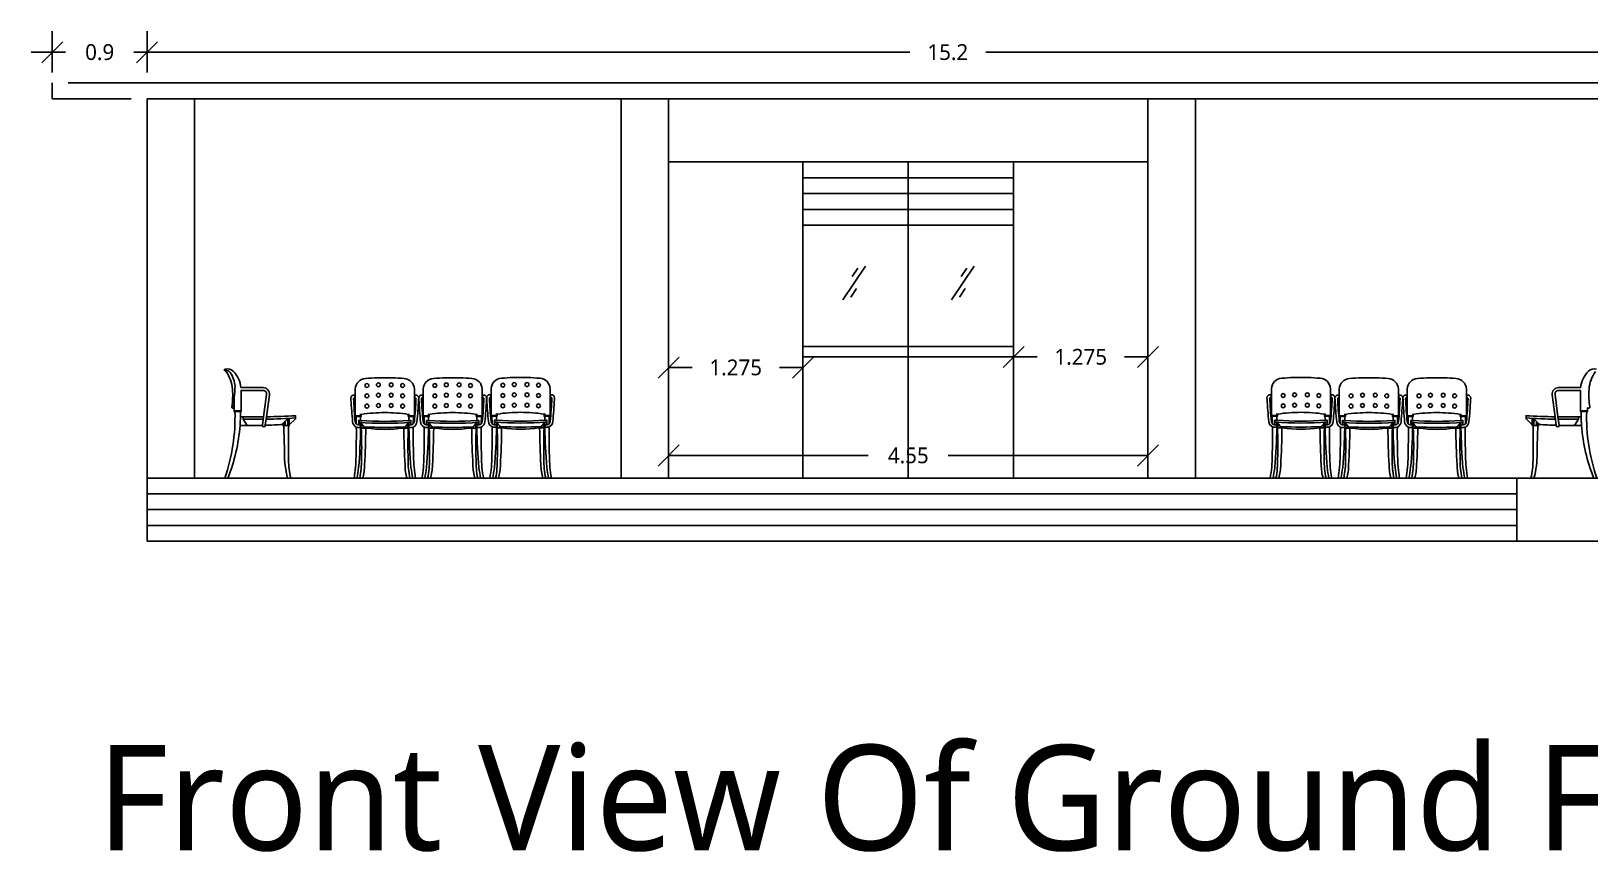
# Model space of a CAD drawing. Header units: metres. Extents: x 22814 to 23003, y 12423 to 12493.
# Drawn here: x 22830.14 to 22844.93, y 12432.63 to 12440.42 of the extents above; entities that cross this region are included whole.
import ezdxf

# ---------------------------------------------------------------- set-up
doc = ezdxf.new("R2010")
doc.units = ezdxf.units.M
doc.header["$PDMODE"] = 2
doc.linetypes.add('JIS_02_0.7', pattern=[1.35, 0.75, -0.6])
doc.layers.add('lines', color=7, linetype='JIS_02_0.7')
doc.styles.add('Annotative', font='Microsoft YaHei Light.ttf')
doc.styles.get("Standard").update_dxf_attribs({"font": 'times.ttf'})
doc.dimstyles.new('Dim 2', dxfattribs={"dimtxt": 0.15, "dimasz": 0.2, "dimexe": 0.2, "dimexo": 0.1, "dimgap": 0.2, "dimtad": 0, "dimdec": 3, "dimdsep": 46, "dimtxsty": 'Annotative', "dimblk": 'OBLIQUE', "dimcen": 1, "dimadec": 0, "dimazin": 0, "dimtfac": 1, "dimtdec": 3, "dimtmove": 0, "dimatfit": 3, "dimfxl": 1, "dimarcsym": 0})

# ---------------------------------------------------------------- blocks, each defined once
blk = doc.blocks.new('_Oblique')
at = {"color": 0, "linetype": 'ByBlock', "lineweight": -2}
blk.add_line((-0.5, -0.5), (0.5, 0.5), dxfattribs=at)
blk = doc.blocks.new('*D133')
at = {"color": 0, "lineweight": -2, "transparency": 16777216}
for p, q in [((22830.34, 12440.031), (22830.34, 12440.423)), ((22831.24, 12440.031), (22831.24, 12440.423)), ((22830.34, 12440.223), (22830.14, 12440.223)), ((22830.34, 12440.223), (22830.466, 12440.223)), ((22831.24, 12440.223), (22831.113, 12440.223)), ((22831.24, 12440.223), (22831.44, 12440.223))]:
    blk.add_line(p, q, dxfattribs=at)
at = {"layer": 'Defpoints', "color": 0, "transparency": 16777216}
for p in [(22830.34, 12440.223), (22830.34, 12439.931), (22831.24, 12439.931)]:
    blk.add_point(p, dxfattribs=at)
at = {"color": 0, "lineweight": -2, "transparency": 16777216, "xscale": 0.2, "yscale": 0.2, "zscale": 0.2}
blk.add_blockref('_Oblique', (22830.34, 12440.223), dxfattribs=at)
at = {"color": 0, "lineweight": -2, "transparency": 16777216, "xscale": 0.2, "yscale": 0.2, "zscale": 0.2, "rotation": 180}
blk.add_blockref('_Oblique', (22831.24, 12440.223), dxfattribs=at)
at = {"color": 0, "transparency": 16777216, "insert": (22830.79, 12440.223), "char_height": 0.15, "attachment_point": 5, "style": 'Annotative'}
blk.add_mtext('0.9', dxfattribs=at)
blk = doc.blocks.new('*D134')
at = {"color": 0, "lineweight": -2, "transparency": 16777216}
for p, q in [((22831.24, 12440.323), (22831.24, 12440.423)), ((22831.24, 12440.223), (22838.48, 12440.223)), ((22846.44, 12440.223), (22839.2, 12440.223)), ((22846.44, 12440.123), (22846.44, 12440.023))]:
    blk.add_line(p, q, dxfattribs=at)
at = {"layer": 'Defpoints', "color": 0, "transparency": 16777216}
for p in [(22831.24, 12440.223), (22846.44, 12440.223), (22846.44, 12440.223)]:
    blk.add_point(p, dxfattribs=at)
at = {"color": 0, "lineweight": -2, "transparency": 16777216, "xscale": 0.2, "yscale": 0.2, "zscale": 0.2, "rotation": 180}
blk.add_blockref('_Oblique', (22831.24, 12440.223), dxfattribs=at)
at = {"color": 0, "lineweight": -2, "transparency": 16777216, "xscale": 0.2, "yscale": 0.2, "zscale": 0.2}
blk.add_blockref('_Oblique', (22846.44, 12440.223), dxfattribs=at)
at = {"color": 0, "transparency": 16777216, "insert": (22838.84, 12440.223), "char_height": 0.15, "attachment_point": 5, "style": 'Annotative'}
blk.add_mtext('15.2', dxfattribs=at)
blk = doc.blocks.new('*D159')
at = {"color": 0, "lineweight": -2, "transparency": 16777216}
for p, q in [((22836.19, 12437.293), (22836.19, 12437.03)), ((22837.465, 12437.293), (22837.465, 12437.03)), ((22836.19, 12437.23), (22836.414, 12437.23)), ((22837.465, 12437.23), (22837.241, 12437.23))]:
    blk.add_line(p, q, dxfattribs=at)
at = {"layer": 'Defpoints', "color": 0, "transparency": 16777216}
for p in [(22836.19, 12437.393), (22837.465, 12437.393), (22837.465, 12437.23)]:
    blk.add_point(p, dxfattribs=at)
at = {"color": 0, "lineweight": -2, "transparency": 16777216, "xscale": 0.2, "yscale": 0.2, "zscale": 0.2, "rotation": 180}
blk.add_blockref('_Oblique', (22836.19, 12437.23), dxfattribs=at)
at = {"color": 0, "lineweight": -2, "transparency": 16777216, "xscale": 0.2, "yscale": 0.2, "zscale": 0.2}
blk.add_blockref('_Oblique', (22837.465, 12437.23), dxfattribs=at)
at = {"color": 0, "transparency": 16777216, "insert": (22836.827, 12437.23), "char_height": 0.15, "attachment_point": 5, "style": 'Annotative'}
blk.add_mtext('1.275', dxfattribs=at)
blk = doc.blocks.new('*D162')
at = {"color": 0, "lineweight": -2, "transparency": 16777216}
for p, q in [((22836.19, 12437.13), (22836.19, 12436.195)), ((22840.74, 12437.13), (22840.74, 12436.195)), ((22836.19, 12436.395), (22838.084, 12436.395)), ((22840.74, 12436.395), (22838.845, 12436.395))]:
    blk.add_line(p, q, dxfattribs=at)
at = {"layer": 'Defpoints', "color": 0, "transparency": 16777216}
for p in [(22836.19, 12437.23), (22840.74, 12437.23), (22840.74, 12436.395)]:
    blk.add_point(p, dxfattribs=at)
at = {"color": 0, "lineweight": -2, "transparency": 16777216, "xscale": 0.2, "yscale": 0.2, "zscale": 0.2, "rotation": 180}
blk.add_blockref('_Oblique', (22836.19, 12436.395), dxfattribs=at)
at = {"color": 0, "lineweight": -2, "transparency": 16777216, "xscale": 0.2, "yscale": 0.2, "zscale": 0.2}
blk.add_blockref('_Oblique', (22840.74, 12436.395), dxfattribs=at)
at = {"color": 0, "transparency": 16777216, "insert": (22838.465, 12436.395), "char_height": 0.15, "attachment_point": 5, "style": 'Annotative'}
blk.add_mtext('4.55', dxfattribs=at)
blk = doc.blocks.new('*D163')
at = {"color": 0, "lineweight": -2, "transparency": 16777216}
for p, q in [((22839.465, 12437.431), (22839.465, 12437.531)), ((22840.74, 12437.431), (22840.74, 12437.531)), ((22839.465, 12437.331), (22839.689, 12437.331)), ((22840.74, 12437.331), (22840.516, 12437.331))]:
    blk.add_line(p, q, dxfattribs=at)
at = {"layer": 'Defpoints', "color": 0, "transparency": 16777216}
for p in [(22839.465, 12437.331), (22840.74, 12437.331), (22840.74, 12437.331)]:
    blk.add_point(p, dxfattribs=at)
at = {"color": 0, "lineweight": -2, "transparency": 16777216, "xscale": 0.2, "yscale": 0.2, "zscale": 0.2, "rotation": 180}
blk.add_blockref('_Oblique', (22839.465, 12437.331), dxfattribs=at)
at = {"color": 0, "lineweight": -2, "transparency": 16777216, "xscale": 0.2, "yscale": 0.2, "zscale": 0.2}
blk.add_blockref('_Oblique', (22840.74, 12437.331), dxfattribs=at)
at = {"color": 0, "transparency": 16777216, "insert": (22840.102, 12437.331), "char_height": 0.15, "attachment_point": 5, "style": 'Annotative'}
blk.add_mtext('1.275', dxfattribs=at)

msp = doc.modelspace()

# ---------------------------------------------------------------- linework, layer by layer
for p, q in [((22831.2397, 12439.9311), (22845.6897, 12439.9311)), ((22831.2397, 12439.7811), (22831.2397, 12435.5811)), ((22831.2397, 12436.1811), (22831.2397, 12439.7811)), ((22831.2397, 12439.7811), (22845.6897, 12439.7811)), ((22831.6897, 12439.7811), (22831.6897, 12436.1811)), ((22835.7397, 12439.7811), (22835.7397, 12436.1811)), ((22836.1897, 12439.7811), (22836.1897, 12436.1811)), ((22836.1897, 12439.7811), (22836.1897, 12439.1811)), ((22840.7397, 12439.7811), (22840.7397, 12436.1811)), ((22841.1897, 12439.7811), (22841.1897, 12436.1811)), ((22836.1897, 12439.1811), (22840.7397, 12439.1811)), ((22837.4647, 12439.1811), (22837.4647, 12436.9311)), ((22838.4647, 12439.1811), (22838.4647, 12436.9311)), ((22839.4647, 12439.1811), (22839.4647, 12436.9311)), ((22838.4647, 12439.0311), (22837.4647, 12439.0311)), ((22838.4647, 12439.0311), (22839.4647, 12439.0311)), ((22838.4647, 12438.8811), (22837.4647, 12438.8811)), ((22838.4647, 12438.8811), (22839.4647, 12438.8811)), ((22838.4647, 12438.7311), (22837.4647, 12438.7311)), ((22838.4647, 12438.7311), (22839.4647, 12438.7311)), ((22839.4647, 12438.5811), (22837.4647, 12438.5811)), ((22837.8433, 12437.8715), (22838.0583, 12438.1932)), ((22837.9335, 12438.0928), (22837.9872, 12438.1732)), ((22838.8757, 12437.8715), (22839.0907, 12438.1932)), ((22838.9659, 12438.0928), (22839.0196, 12438.1732)), ((22837.9195, 12437.8995), (22837.9733, 12437.9799)), ((22838.9519, 12437.8995), (22839.0057, 12437.9799)), ((22837.4647, 12437.4311), (22839.4647, 12437.4311)), ((22837.4647, 12437.3311), (22839.4647, 12437.3311)), ((22832.1327, 12436.8194), (22832.0669, 12436.8194)), ((22832.1513, 12436.7622), (22832.1513, 12436.7396)), ((22832.1513, 12436.7396), (22832.1905, 12436.6792)), ((22832.3429, 12436.7396), (22832.1513, 12436.7396)), ((22832.5297, 12436.6997), (22832.5791, 12436.7467)), ((22832.5297, 12436.6997), (22832.5297, 12436.6889)), ((22832.5324, 12436.7023), (22832.5324, 12436.6798)), ((22832.5364, 12436.706), (22832.5364, 12436.6798)), ((22832.543, 12436.7124), (22832.543, 12436.6798)), ((22832.551, 12436.72), (22832.551, 12436.6798)), ((22832.5763, 12436.744), (22832.5763, 12436.6798)), ((22832.5829, 12436.747), (22832.5829, 12436.6798)), ((22832.5869, 12436.7473), (22832.5869, 12436.6798)), ((22832.5896, 12436.7475), (22832.5896, 12436.6864)), ((22833.2729, 12436.7717), (22833.2154, 12436.7717)), ((22833.2667, 12436.6555), (22833.2667, 12436.7091)), ((22833.2692, 12436.6555), (22833.2692, 12436.7064)), ((22833.2729, 12436.6555), (22833.2729, 12436.7022)), ((22833.2777, 12436.6555), (22833.2777, 12436.6967)), ((22833.7144, 12436.6555), (22833.7144, 12436.6967)), ((22833.7193, 12436.7717), (22833.7767, 12436.7717)), ((22833.7193, 12436.6555), (22833.7193, 12436.7022)), ((22833.7229, 12436.6555), (22833.7229, 12436.7064)), ((22833.7254, 12436.6555), (22833.7254, 12436.7091)), ((22833.7254, 12436.6555), (22833.7254, 12436.7091)), ((22833.9175, 12436.7717), (22833.8601, 12436.7717)), ((22833.9114, 12436.6555), (22833.9114, 12436.7091)), ((22833.9139, 12436.6555), (22833.9139, 12436.7064)), ((22833.9175, 12436.6555), (22833.9175, 12436.7022)), ((22833.9224, 12436.6555), (22833.9224, 12436.6967)), ((22834.3591, 12436.6555), (22834.3591, 12436.6967)), ((22834.3639, 12436.7717), (22834.4214, 12436.7717)), ((22834.3639, 12436.6555), (22834.3639, 12436.7022)), ((22834.3676, 12436.6555), (22834.3676, 12436.7064)), ((22834.3701, 12436.6555), (22834.3701, 12436.7091)), ((22834.3701, 12436.6555), (22834.3701, 12436.7091)), ((22834.5623, 12436.7743), (22834.5048, 12436.7743)), ((22834.5562, 12436.6581), (22834.5562, 12436.7118)), ((22834.5586, 12436.6581), (22834.5586, 12436.709)), ((22834.5623, 12436.6581), (22834.5623, 12436.7049)), ((22834.5672, 12436.6581), (22834.5672, 12436.6993)), ((22835.0038, 12436.6581), (22835.0038, 12436.6993)), ((22835.0087, 12436.7743), (22835.0662, 12436.7743)), ((22835.0087, 12436.6581), (22835.0087, 12436.7049)), ((22835.0124, 12436.6581), (22835.0124, 12436.709)), ((22835.0148, 12436.6581), (22835.0148, 12436.7118)), ((22835.0148, 12436.6581), (22835.0148, 12436.7118)), ((22841.9688, 12436.7743), (22841.9113, 12436.7743)), ((22841.9627, 12436.6581), (22841.9627, 12436.7118)), ((22841.9627, 12436.6581), (22841.9627, 12436.7118)), ((22841.9651, 12436.6581), (22841.9651, 12436.709)), ((22841.9688, 12436.6581), (22841.9688, 12436.7049)), ((22841.9737, 12436.6581), (22841.9737, 12436.6993)), ((22842.4103, 12436.6581), (22842.4103, 12436.6993)), ((22842.4152, 12436.7743), (22842.4727, 12436.7743)), ((22842.4152, 12436.6581), (22842.4152, 12436.7049)), ((22842.4189, 12436.6581), (22842.4189, 12436.709)), ((22842.4213, 12436.6581), (22842.4213, 12436.7118)), ((22842.6136, 12436.7717), (22842.5561, 12436.7717)), ((22842.6074, 12436.6555), (22842.6074, 12436.7091)), ((22842.6074, 12436.6555), (22842.6074, 12436.7091)), ((22842.6099, 12436.6555), (22842.6099, 12436.7064)), ((22842.6136, 12436.6555), (22842.6136, 12436.7022)), ((22842.6185, 12436.6555), (22842.6185, 12436.6967)), ((22843.0551, 12436.6555), (22843.0551, 12436.6967)), ((22843.06, 12436.7717), (22843.1175, 12436.7717)), ((22843.06, 12436.6555), (22843.06, 12436.7022)), ((22843.0636, 12436.6555), (22843.0636, 12436.7064)), ((22843.0661, 12436.6555), (22843.0661, 12436.7091)), ((22843.2582, 12436.7717), (22843.2008, 12436.7717)), ((22843.2521, 12436.6555), (22843.2521, 12436.7091)), ((22843.2521, 12436.6555), (22843.2521, 12436.7091)), ((22843.2546, 12436.6555), (22843.2546, 12436.7064)), ((22843.2582, 12436.6555), (22843.2582, 12436.7022)), ((22843.2631, 12436.6555), (22843.2631, 12436.6967)), ((22843.6998, 12436.6555), (22843.6998, 12436.6967)), ((22843.7046, 12436.7717), (22843.7621, 12436.7717)), ((22843.7046, 12436.6555), (22843.7046, 12436.7022)), ((22843.7083, 12436.6555), (22843.7083, 12436.7064)), ((22843.7108, 12436.6555), (22843.7108, 12436.7091)), ((22844.3879, 12436.7475), (22844.3879, 12436.6864)), ((22844.3906, 12436.7473), (22844.3906, 12436.6798)), ((22844.3946, 12436.747), (22844.3946, 12436.6798)), ((22844.4478, 12436.6997), (22844.3984, 12436.7467)), ((22844.4012, 12436.744), (22844.4012, 12436.6798)), ((22844.4265, 12436.72), (22844.4265, 12436.6798)), ((22844.4345, 12436.7124), (22844.4345, 12436.6798)), ((22844.4411, 12436.706), (22844.4411, 12436.6798)), ((22844.4451, 12436.7023), (22844.4451, 12436.6798)), ((22844.4478, 12436.6997), (22844.4478, 12436.6889)), ((22844.6346, 12436.7396), (22844.8262, 12436.7396)), ((22844.8262, 12436.7396), (22844.787, 12436.6792)), ((22844.8262, 12436.7622), (22844.8262, 12436.7396)), ((22844.8448, 12436.8194), (22844.9106, 12436.8194)), ((22832.5829, 12436.6798), (22832.5364, 12436.6798)), ((22833.2729, 12436.6555), (22833.3157, 12436.6555)), ((22833.2973, 12436.6555), (22833.2973, 12436.6746)), ((22833.3047, 12436.6555), (22833.3047, 12436.6676)), ((22833.3108, 12436.6555), (22833.3108, 12436.6673)), ((22833.3157, 12436.6555), (22833.3157, 12436.667)), ((22833.3193, 12436.6555), (22833.3193, 12436.6668)), ((22833.6728, 12436.6555), (22833.6728, 12436.6668)), ((22833.6765, 12436.6555), (22833.6765, 12436.667)), ((22833.7193, 12436.6555), (22833.6765, 12436.6555)), ((22833.6814, 12436.6555), (22833.6814, 12436.6673)), ((22833.6875, 12436.6555), (22833.6875, 12436.6676)), ((22833.6948, 12436.6555), (22833.6948, 12436.6746)), ((22833.9175, 12436.6555), (22833.9603, 12436.6555)), ((22833.942, 12436.6555), (22833.942, 12436.6746)), ((22833.9493, 12436.6555), (22833.9493, 12436.6676)), ((22833.9554, 12436.6555), (22833.9554, 12436.6673)), ((22833.9603, 12436.6555), (22833.9603, 12436.667)), ((22833.964, 12436.6555), (22833.964, 12436.6668)), ((22834.3175, 12436.6555), (22834.3175, 12436.6668)), ((22834.3211, 12436.6555), (22834.3211, 12436.667)), ((22834.3639, 12436.6555), (22834.3211, 12436.6555)), ((22834.326, 12436.6555), (22834.326, 12436.6673)), ((22834.3321, 12436.6555), (22834.3321, 12436.6676)), ((22834.3395, 12436.6555), (22834.3395, 12436.6746)), ((22834.5623, 12436.6581), (22834.6051, 12436.6581)), ((22834.5867, 12436.6581), (22834.5867, 12436.6773)), ((22834.5941, 12436.6581), (22834.5941, 12436.6703)), ((22834.6002, 12436.6581), (22834.6002, 12436.6699)), ((22834.6051, 12436.6581), (22834.6051, 12436.6696)), ((22834.6088, 12436.6581), (22834.6088, 12436.6694)), ((22834.9622, 12436.6581), (22834.9622, 12436.6694)), ((22834.9659, 12436.6581), (22834.9659, 12436.6696)), ((22835.0087, 12436.6581), (22834.9659, 12436.6581)), ((22834.9708, 12436.6581), (22834.9708, 12436.6699)), ((22834.9769, 12436.6581), (22834.9769, 12436.6703)), ((22834.9842, 12436.6581), (22834.9842, 12436.6773)), ((22841.9688, 12436.6581), (22842.0116, 12436.6581)), ((22841.9933, 12436.6581), (22841.9933, 12436.6773)), ((22842.0006, 12436.6581), (22842.0006, 12436.6703)), ((22842.0067, 12436.6581), (22842.0067, 12436.6699)), ((22842.0116, 12436.6581), (22842.0116, 12436.6696)), ((22842.0153, 12436.6581), (22842.0153, 12436.6694)), ((22842.3687, 12436.6581), (22842.3687, 12436.6694)), ((22842.3724, 12436.6581), (22842.3724, 12436.6696)), ((22842.4152, 12436.6581), (22842.3724, 12436.6581)), ((22842.3773, 12436.6581), (22842.3773, 12436.6699)), ((22842.3834, 12436.6581), (22842.3834, 12436.6703)), ((22842.3908, 12436.6581), (22842.3908, 12436.6773)), ((22842.6136, 12436.6555), (22842.6564, 12436.6555)), ((22842.638, 12436.6555), (22842.638, 12436.6746)), ((22842.6454, 12436.6555), (22842.6454, 12436.6676)), ((22842.6515, 12436.6555), (22842.6515, 12436.6673)), ((22842.6564, 12436.6555), (22842.6564, 12436.667)), ((22842.66, 12436.6555), (22842.66, 12436.6668)), ((22843.0135, 12436.6555), (22843.0135, 12436.6668)), ((22843.0172, 12436.6555), (22843.0172, 12436.667)), ((22843.06, 12436.6555), (22843.0172, 12436.6555)), ((22843.0221, 12436.6555), (22843.0221, 12436.6673)), ((22843.0282, 12436.6555), (22843.0282, 12436.6676)), ((22843.0355, 12436.6555), (22843.0355, 12436.6746)), ((22843.2582, 12436.6555), (22843.301, 12436.6555)), ((22843.2827, 12436.6555), (22843.2827, 12436.6746)), ((22843.29, 12436.6555), (22843.29, 12436.6676)), ((22843.2962, 12436.6555), (22843.2962, 12436.6673)), ((22843.301, 12436.6555), (22843.301, 12436.667)), ((22843.3047, 12436.6555), (22843.3047, 12436.6668)), ((22843.6582, 12436.6555), (22843.6582, 12436.6668)), ((22843.6618, 12436.6555), (22843.6618, 12436.667)), ((22843.7046, 12436.6555), (22843.6618, 12436.6555)), ((22843.6667, 12436.6555), (22843.6667, 12436.6673)), ((22843.6728, 12436.6555), (22843.6728, 12436.6676)), ((22843.6802, 12436.6555), (22843.6802, 12436.6746)), ((22844.3946, 12436.6798), (22844.4411, 12436.6798)), ((22831.2397, 12436.1811), (22835.7397, 12436.1811)), ((22836.1897, 12436.1811), (22840.7397, 12436.1811)), ((22840.7078, 12436.1808), (22840.7255, 12436.1808)), ((22841.1897, 12436.1811), (22845.6897, 12436.1811)), ((22844.2397, 12436.1811), (22844.2397, 12435.5811)), ((22832.6897, 12436.0311), (22831.2397, 12436.0311)), ((22832.6897, 12436.0311), (22835.7397, 12436.0311)), ((22836.1897, 12436.0311), (22841.1897, 12436.0311)), ((22841.1897, 12436.0311), (22844.2397, 12436.0311)), ((22832.6897, 12435.8811), (22831.2397, 12435.8811)), ((22832.6897, 12435.8811), (22835.7397, 12435.8811)), ((22841.1897, 12435.8811), (22836.1897, 12435.8811)), ((22841.1897, 12435.8811), (22844.2397, 12435.8811)), ((22832.6897, 12435.7311), (22831.2397, 12435.7311)), ((22832.6897, 12435.7311), (22835.7397, 12435.7311)), ((22836.1897, 12435.7311), (22841.1897, 12435.7311)), ((22841.1897, 12435.7311), (22844.2397, 12435.7311)), ((22831.2397, 12435.5811), (22836.1897, 12435.5811)), ((22836.1897, 12435.5811), (22840.7397, 12435.5811)), ((22840.7397, 12435.5811), (22845.6897, 12435.5811))]:
    msp.add_line(p, q)
for points in [[(22832.1313, 12437.039), (22832.3409, 12437.039, -0.4530941), (22832.4003, 12436.9714), (22832.3727, 12436.762, 0.009646), (22832.6494, 12436.7729), (22832.6494, 12436.7423), (22832.5896, 12436.6864), (22832.5896, 12436.6798), (22832.5829, 12436.6798, 0.0096996), (22832.5828, 12436.3528, 0.0600905), (22832.6029, 12436.1811), (22832.5736, 12436.1811, -0.0604269), (22832.5432, 12436.4141, 0.0127658), (22832.5364, 12436.6798), (22832.5297, 12436.6798), (22832.5297, 12436.6889), (22832.5297, 12436.6889, -0.0056073), (22832.3622, 12436.6823), (22832.3617, 12436.6787, -0.9697383), (22832.3353, 12436.6814, -0.0109998), (22832.1219, 12436.6797, -0.0784548), (22832.006, 12436.1811), (22831.9768, 12436.1811, 0.0930221), (22832.0735, 12436.8127), (22832.0669, 12436.8127), (22832.0669, 12436.8127), (22832.0669, 12436.8444), (22832.0553, 12436.8444, -0.3766521), (22832.0442, 12436.8563, 0.0512828), (22832.0509, 12437.0227, 0.1410982), (22831.989, 12437.1924, -0.204985), (22831.9851, 12437.2021, 0.0372516), (22831.9765, 12437.2011, -0.6906975), (22831.974, 12437.2123, -0.0983772), (22831.9807, 12437.2155, -0.2719154), (22832.0567, 12437.1952, -0.1736173)], [(22833.7254, 12436.7656), (22833.7193, 12436.7656), (22833.7193, 12436.7857, 0.0346295), (22833.4961, 12436.8023, 0.0346295), (22833.2729, 12436.7857), (22833.2729, 12436.7656), (22833.2667, 12436.7656), (22833.2667, 12436.7275, 0.0365716), (22833.7254, 12436.7275)], [(22834.3701, 12436.7656), (22834.3639, 12436.7656), (22834.3639, 12436.7857, 0.0346295), (22834.1407, 12436.8023, 0.0346295), (22833.9175, 12436.7857), (22833.9175, 12436.7656), (22833.9114, 12436.7656), (22833.9114, 12436.7275, 0.0365716), (22834.3701, 12436.7275)], [(22835.0148, 12436.7682), (22835.0087, 12436.7682), (22835.0087, 12436.7884, 0.0346295), (22834.7855, 12436.8049, 0.0346295), (22834.5623, 12436.7884), (22834.5623, 12436.7682), (22834.5562, 12436.7682), (22834.5562, 12436.7301, 0.0365716), (22835.0148, 12436.7301)], [(22841.9627, 12436.7682), (22841.9688, 12436.7682), (22841.9688, 12436.7884, -0.0346295), (22842.192, 12436.8049, -0.0346295), (22842.4152, 12436.7884), (22842.4152, 12436.7682), (22842.4213, 12436.7682), (22842.4213, 12436.7301, -0.0365716), (22841.9627, 12436.7301)], [(22842.6074, 12436.7656), (22842.6136, 12436.7656), (22842.6136, 12436.7857, -0.0346295), (22842.8368, 12436.8023, -0.0346295), (22843.06, 12436.7857), (22843.06, 12436.7656), (22843.0661, 12436.7656), (22843.0661, 12436.7275, -0.0365716), (22842.6074, 12436.7275)], [(22843.2521, 12436.7656), (22843.2582, 12436.7656), (22843.2582, 12436.7857, -0.0346295), (22843.4814, 12436.8023, -0.0346295), (22843.7046, 12436.7857), (22843.7046, 12436.7656), (22843.7108, 12436.7656), (22843.7108, 12436.7275, -0.0365716), (22843.2521, 12436.7275)]]:
    msp.add_lwpolyline(points, format="xyb", close=True)
for points in [[(22831.9851, 12437.2021, -0.2114056), (22832.0289, 12437.1844, -0.1386012), (22832.0745, 12437.0496, 0.0092944), (22832.0719, 12436.9889, 0.0288353), (22832.0669, 12436.9484), (22832.0669, 12436.8444)], [(22833.3218, 12436.6555), (22833.3157, 12436.6555, -0.0111482), (22833.3039, 12436.3023, -0.071678), (22833.2852, 12436.1785), (22833.2582, 12436.1785, 0.0559246), (22833.2746, 12436.3577, 0.0192612), (22833.2729, 12436.6555), (22833.2729, 12436.6555), (22833.2729, 12436.6555), (22833.2667, 12436.6555, -0.3978215), (22833.2667, 12436.6555), (22833.2667, 12436.6555, -0.0178732), (22833.2475, 12436.2801, -0.0113127), (22833.231, 12436.1785), (22833.2041, 12436.1785, 0.0426177), (22833.2231, 12436.3883, 0.0112653), (22833.2258, 12436.665, -0.7929447), (22833.2258, 12436.665, -0.2846197), (22833.1909, 12436.7148, -0.0123509), (22833.1752, 12436.9244, -0.1640922), (22833.1768, 12436.952, -0.3405957), (22833.2031, 12436.9674, -0.8576842), (22833.2058, 12436.9421, 0.4565013), (22833.1998, 12436.9351, 0.0158246), (22833.2153, 12436.7166, 0.1904521), (22833.2252, 12436.6943, 0.3177293), (22833.2252, 12436.6943), (22833.2239, 12436.7656), (22833.2239, 12436.7656), (22833.2154, 12436.7656), (22833.2154, 12437.0266, -0.3777867), (22833.3132, 12437.126, -0.0101935), (22833.4263, 12437.1325), (22833.4961, 12437.1325), (22833.5658, 12437.1325, -0.0101935), (22833.6789, 12437.126, -0.3777867), (22833.7767, 12437.0266), (22833.7767, 12436.7656), (22833.7682, 12436.7656), (22833.7682, 12436.7656), (22833.7669, 12436.6943, 0.7612685), (22833.7669, 12436.6943, 0.1904521), (22833.7768, 12436.7166, 0.0158246), (22833.7923, 12436.9351, 0.4565013), (22833.7863, 12436.9421, -0.8576842), (22833.789, 12436.9674, -0.3405957), (22833.8153, 12436.952, -0.1640922), (22833.8169, 12436.9244, -0.0123509), (22833.8012, 12436.7148, -0.2846197), (22833.7663, 12436.665), (22833.7663, 12436.665, 0.0112653), (22833.769, 12436.3883, 0.0426177), (22833.788, 12436.1785), (22833.7611, 12436.1785, -0.0113127), (22833.7446, 12436.2801, -0.0178732), (22833.7254, 12436.6555), (22833.7193, 12436.6555, 0.0192612), (22833.7175, 12436.3577, 0.0559246), (22833.7339, 12436.1785), (22833.707, 12436.1785, -0.071678), (22833.6882, 12436.3023, -0.0111482), (22833.6765, 12436.6555), (22833.6703, 12436.6555, -0.0701754), (22833.3218, 12436.6555)], [(22833.9664, 12436.6555), (22833.9603, 12436.6555, -0.0111482), (22833.9486, 12436.3023, -0.071678), (22833.9298, 12436.1785), (22833.9029, 12436.1785, 0.0559246), (22833.9193, 12436.3577, 0.0192612), (22833.9175, 12436.6555), (22833.9175, 12436.6555), (22833.9175, 12436.6555), (22833.9114, 12436.6555, -0.3978215), (22833.9114, 12436.6555), (22833.9114, 12436.6555, -0.0178732), (22833.8922, 12436.2801, -0.0113127), (22833.8757, 12436.1785), (22833.8488, 12436.1785, 0.0426177), (22833.8678, 12436.3883, 0.0112653), (22833.8705, 12436.665, -0.7929447), (22833.8705, 12436.665, -0.2846197), (22833.8356, 12436.7148, -0.0123509), (22833.8199, 12436.9244, -0.1640922), (22833.8215, 12436.952, -0.3405957), (22833.8478, 12436.9674, -0.8576842), (22833.8505, 12436.9421, 0.4565013), (22833.8445, 12436.9351, 0.0158246), (22833.86, 12436.7166, 0.1904521), (22833.8699, 12436.6943, 0.3177293), (22833.8699, 12436.6943), (22833.8686, 12436.7656), (22833.8686, 12436.7656), (22833.8601, 12436.7656), (22833.8601, 12437.0266, -0.3777867), (22833.9579, 12437.126, -0.0101935), (22834.071, 12437.1325), (22834.1407, 12437.1325), (22834.2105, 12437.1325, -0.0101935), (22834.3236, 12437.126, -0.3777867), (22834.4214, 12437.0266), (22834.4214, 12436.7656), (22834.4129, 12436.7656), (22834.4129, 12436.7656), (22834.4116, 12436.6943, 0.7612685), (22834.4116, 12436.6943, 0.1904521), (22834.4215, 12436.7166, 0.0158246), (22834.437, 12436.9351, 0.4565013), (22834.431, 12436.9421, -0.8576842), (22834.4337, 12436.9674, -0.3405957), (22834.46, 12436.952, -0.1640922), (22834.4616, 12436.9244, -0.0123509), (22834.4459, 12436.7148, -0.2846197), (22834.411, 12436.665), (22834.411, 12436.665, 0.0112653), (22834.4137, 12436.3883, 0.0426177), (22834.4327, 12436.1785), (22834.4058, 12436.1785, -0.0113127), (22834.3893, 12436.2801, -0.0178732), (22834.3701, 12436.6555), (22834.3639, 12436.6555, 0.0192612), (22834.3622, 12436.3577, 0.0559246), (22834.3786, 12436.1785), (22834.3516, 12436.1785, -0.071678), (22834.3329, 12436.3023, -0.0111482), (22834.3211, 12436.6555), (22834.315, 12436.6555, -0.0701754), (22833.9665, 12436.6555)], [(22834.6112, 12436.6581), (22834.6051, 12436.6581, -0.0111482), (22834.5934, 12436.305, -0.071678), (22834.5746, 12436.1811), (22834.5477, 12436.1811, 0.0559246), (22834.5641, 12436.3604, 0.0192612), (22834.5623, 12436.6581), (22834.5623, 12436.6581), (22834.5623, 12436.6581), (22834.5562, 12436.6581, -0.3978215), (22834.5562, 12436.6581), (22834.5562, 12436.6581, -0.0178732), (22834.5369, 12436.2828, -0.0113127), (22834.5204, 12436.1811), (22834.4935, 12436.1811, 0.0426177), (22834.5125, 12436.3909, 0.0112653), (22834.5152, 12436.6676, -0.7929447), (22834.5152, 12436.6676, -0.2846197), (22834.4803, 12436.7174, -0.0123509), (22834.4646, 12436.927, -0.1640922), (22834.4662, 12436.9547, -0.3405957), (22834.4925, 12436.97, -0.8576842), (22834.4952, 12436.9447, 0.4565013), (22834.4892, 12436.9378, 0.0158246), (22834.5047, 12436.7193, 0.1904521), (22834.5147, 12436.6969, 0.3177293), (22834.5147, 12436.6969), (22834.5134, 12436.7682), (22834.5134, 12436.7682), (22834.5048, 12436.7682), (22834.5048, 12437.0292, -0.3777867), (22834.6026, 12437.1287, -0.0101935), (22834.7158, 12437.1351), (22834.7855, 12437.1351), (22834.8552, 12437.1351, -0.0101935), (22834.9683, 12437.1287, -0.3777867), (22835.0662, 12437.0292), (22835.0662, 12436.7682), (22835.0576, 12436.7682), (22835.0576, 12436.7682), (22835.0563, 12436.6969, 0.7612685), (22835.0563, 12436.6969, 0.1904521), (22835.0663, 12436.7193, 0.0158246), (22835.0817, 12436.9378, 0.4565013), (22835.0757, 12436.9447, -0.8576842), (22835.0785, 12436.97, -0.3405957), (22835.1048, 12436.9547, -0.1640922), (22835.1063, 12436.927, -0.0123509), (22835.0907, 12436.7174, -0.2846197), (22835.0558, 12436.6676), (22835.0558, 12436.6676, 0.0112653), (22835.0584, 12436.3909, 0.0426177), (22835.0774, 12436.1811), (22835.0505, 12436.1811, -0.0113127), (22835.034, 12436.2828, -0.0178732), (22835.0148, 12436.6581), (22835.0087, 12436.6581, 0.0192612), (22835.0069, 12436.3604, 0.0559246), (22835.0233, 12436.1811), (22834.9964, 12436.1811, -0.071678), (22834.9776, 12436.305, -0.0111482), (22834.9659, 12436.6581), (22834.9598, 12436.6581, -0.0701754), (22834.6112, 12436.6581)], [(22842.3663, 12436.6581), (22842.3724, 12436.6581, 0.0111482), (22842.3841, 12436.305, 0.071678), (22842.4029, 12436.1811), (22842.4298, 12436.1811, -0.0559246), (22842.4134, 12436.3604, -0.0192612), (22842.4152, 12436.6581), (22842.4152, 12436.6581), (22842.4152, 12436.6581), (22842.4213, 12436.6581, 0.3978215), (22842.4213, 12436.6581), (22842.4213, 12436.6581, 0.0178732), (22842.4406, 12436.2828, 0.0113127), (22842.4571, 12436.1811), (22842.484, 12436.1811, -0.0426177), (22842.465, 12436.3909, -0.0112653), (22842.4623, 12436.6676, 0.7929447), (22842.4623, 12436.6676, 0.2846197), (22842.4972, 12436.7174, 0.0123509), (22842.5129, 12436.927, 0.1640922), (22842.5113, 12436.9547, 0.3405957), (22842.485, 12436.97, 0.8576842), (22842.4823, 12436.9447, -0.4565013), (22842.4883, 12436.9378, -0.0158246), (22842.4728, 12436.7193, -0.1904521), (22842.4628, 12436.6969, -0.3177293), (22842.4628, 12436.6969), (22842.4641, 12436.7682), (22842.4641, 12436.7682), (22842.4727, 12436.7682), (22842.4727, 12437.0292, 0.3777867), (22842.3749, 12437.1287, 0.0101935), (22842.2617, 12437.1351), (22842.192, 12437.1351), (22842.1223, 12437.1351, 0.0101935), (22842.0092, 12437.1287, 0.3777867), (22841.9113, 12437.0292), (22841.9113, 12436.7682), (22841.9199, 12436.7682), (22841.9199, 12436.7682), (22841.9212, 12436.6969, -0.7612685), (22841.9212, 12436.6969, -0.1904521), (22841.9112, 12436.7193, -0.0158246), (22841.8958, 12436.9378, -0.4565013), (22841.9018, 12436.9447, 0.8576842), (22841.899, 12436.97, 0.3405957), (22841.8727, 12436.9547, 0.1640922), (22841.8712, 12436.927, 0.0123509), (22841.8868, 12436.7174, 0.2846197), (22841.9217, 12436.6676), (22841.9217, 12436.6676, -0.0112653), (22841.9191, 12436.3909, -0.0426177), (22841.9001, 12436.1811), (22841.927, 12436.1811, 0.0113127), (22841.9435, 12436.2828, 0.0178732), (22841.9627, 12436.6581), (22841.9688, 12436.6581, -0.0192612), (22841.9706, 12436.3604, -0.0559246), (22841.9542, 12436.1811), (22841.9811, 12436.1811, 0.071678), (22841.9999, 12436.305, 0.0111482), (22842.0116, 12436.6581), (22842.0177, 12436.6581, 0.0701754), (22842.3663, 12436.6581)], [(22843.0111, 12436.6555), (22843.0172, 12436.6555, 0.0111482), (22843.0289, 12436.3023, 0.071678), (22843.0477, 12436.1785), (22843.0746, 12436.1785, -0.0559246), (22843.0582, 12436.3577, -0.0192612), (22843.06, 12436.6555), (22843.06, 12436.6555), (22843.06, 12436.6555), (22843.0661, 12436.6555, 0.3978215), (22843.0661, 12436.6555), (22843.0661, 12436.6555, 0.0178732), (22843.0853, 12436.2801, 0.0113127), (22843.1018, 12436.1785), (22843.1287, 12436.1785, -0.0426177), (22843.1097, 12436.3883, -0.0112653), (22843.107, 12436.665, 0.7929447), (22843.107, 12436.665, 0.2846197), (22843.1419, 12436.7148, 0.0123509), (22843.1576, 12436.9244, 0.1640922), (22843.156, 12436.952, 0.3405957), (22843.1297, 12436.9674, 0.8576842), (22843.127, 12436.9421, -0.4565013), (22843.133, 12436.9351, -0.0158246), (22843.1175, 12436.7166, -0.1904521), (22843.1076, 12436.6943, -0.3177293), (22843.1076, 12436.6943), (22843.1089, 12436.7656), (22843.1089, 12436.7656), (22843.1175, 12436.7656), (22843.1175, 12437.0266, 0.3777867), (22843.0196, 12437.126, 0.0101935), (22842.9065, 12437.1325), (22842.8368, 12437.1325), (22842.767, 12437.1325, 0.0101935), (22842.6539, 12437.126, 0.3777867), (22842.5561, 12437.0266), (22842.5561, 12436.7656), (22842.5646, 12436.7656), (22842.5646, 12436.7656), (22842.5659, 12436.6943, -0.7612685), (22842.5659, 12436.6943, -0.1904521), (22842.556, 12436.7166, -0.0158246), (22842.5405, 12436.9351, -0.4565013), (22842.5465, 12436.9421, 0.8576842), (22842.5438, 12436.9674, 0.3405957), (22842.5175, 12436.952, 0.1640922), (22842.5159, 12436.9244, 0.0123509), (22842.5316, 12436.7148, 0.2846197), (22842.5665, 12436.665), (22842.5665, 12436.665, -0.0112653), (22842.5638, 12436.3883, -0.0426177), (22842.5448, 12436.1785), (22842.5717, 12436.1785, 0.0113127), (22842.5882, 12436.2801, 0.0178732), (22842.6074, 12436.6555), (22842.6136, 12436.6555, -0.0192612), (22842.6153, 12436.3577, -0.0559246), (22842.5989, 12436.1785), (22842.6259, 12436.1785, 0.071678), (22842.6446, 12436.3023, 0.0111482), (22842.6564, 12436.6555), (22842.6625, 12436.6555, 0.0701754), (22843.011, 12436.6555)], [(22843.6557, 12436.6555), (22843.6618, 12436.6555, 0.0111482), (22843.6736, 12436.3023, 0.071678), (22843.6923, 12436.1785), (22843.7193, 12436.1785, -0.0559246), (22843.7029, 12436.3577, -0.0192612), (22843.7046, 12436.6555), (22843.7046, 12436.6555), (22843.7046, 12436.6555), (22843.7108, 12436.6555, 0.3978215), (22843.7108, 12436.6555), (22843.7108, 12436.6555, 0.0178732), (22843.73, 12436.2801, 0.0113127), (22843.7465, 12436.1785), (22843.7734, 12436.1785, -0.0426177), (22843.7544, 12436.3883, -0.0112653), (22843.7517, 12436.665, 0.7929447), (22843.7517, 12436.665, 0.2846197), (22843.7866, 12436.7148, 0.0123509), (22843.8023, 12436.9244, 0.1640922), (22843.8007, 12436.952, 0.3405957), (22843.7744, 12436.9674, 0.8576842), (22843.7717, 12436.9421, -0.4565013), (22843.7777, 12436.9351, -0.0158246), (22843.7622, 12436.7166, -0.1904521), (22843.7523, 12436.6943, -0.3177293), (22843.7523, 12436.6943), (22843.7536, 12436.7656), (22843.7536, 12436.7656), (22843.7621, 12436.7656), (22843.7621, 12437.0266, 0.3777867), (22843.6643, 12437.126, 0.0101935), (22843.5512, 12437.1325), (22843.4814, 12437.1325), (22843.4117, 12437.1325, 0.0101935), (22843.2986, 12437.126, 0.3777867), (22843.2008, 12437.0266), (22843.2008, 12436.7656), (22843.2093, 12436.7656), (22843.2093, 12436.7656), (22843.2106, 12436.6943, -0.7612685), (22843.2106, 12436.6943, -0.1904521), (22843.2007, 12436.7166, -0.0158246), (22843.1852, 12436.9351, -0.4565013), (22843.1912, 12436.9421, 0.8576842), (22843.1885, 12436.9674, 0.3405957), (22843.1622, 12436.952, 0.1640922), (22843.1606, 12436.9244, 0.0123509), (22843.1763, 12436.7148, 0.2846197), (22843.2112, 12436.665), (22843.2112, 12436.665, -0.0112653), (22843.2085, 12436.3883, -0.0426177), (22843.1895, 12436.1785), (22843.2164, 12436.1785, 0.0113127), (22843.2329, 12436.2801, 0.0178732), (22843.2521, 12436.6555), (22843.2582, 12436.6555, -0.0192612), (22843.26, 12436.3577, -0.0559246), (22843.2436, 12436.1785), (22843.2705, 12436.1785, 0.071678), (22843.2893, 12436.3023, 0.0111482), (22843.301, 12436.6555), (22843.3072, 12436.6555, 0.0701754), (22843.6557, 12436.6555)], [(22844.9968, 12437.2155, 0.2719154), (22844.9208, 12437.1952, 0.1736173), (22844.8462, 12437.039), (22844.6366, 12437.039, 0.4530941), (22844.5772, 12436.9714), (22844.6048, 12436.762, -0.009646), (22844.3281, 12436.7729), (22844.3281, 12436.7423), (22844.3879, 12436.6864), (22844.3879, 12436.6798), (22844.3946, 12436.6798, -0.0096996), (22844.3947, 12436.3528, -0.0600905), (22844.3746, 12436.1811), (22844.4039, 12436.1811, 0.0604269), (22844.4343, 12436.4141, -0.0127658), (22844.4411, 12436.6798), (22844.4478, 12436.6798), (22844.4478, 12436.6889), (22844.4478, 12436.6889, 0.0056073), (22844.6153, 12436.6823), (22844.6158, 12436.6787, 0.9697383), (22844.6422, 12436.6814, 0.0109998), (22844.8556, 12436.6797, 0.0784548), (22844.9715, 12436.1811)], [(22845.0007, 12436.1811, -0.0930221), (22844.904, 12436.8127), (22844.9106, 12436.8127), (22844.9106, 12436.8127), (22844.9106, 12436.8444), (22844.9222, 12436.8444, 0.3766521), (22844.9333, 12436.8563, -0.0512828), (22844.9266, 12437.0227, -0.1410982), (22844.9885, 12437.1924, 0.204985)], [(22832.1261, 12436.8127), (22832.1327, 12436.8127, -0.0018169), (22832.1327, 12437.0124), (22832.3409, 12437.0124, -0.4530941), (22832.3739, 12436.9748), (22832.3459, 12436.7622), (22832.1258, 12436.7622, 0.0076981), (22832.1261, 12436.8127)], [(22844.8514, 12436.8127), (22844.8448, 12436.8127, 0.0018169), (22844.8448, 12437.0124), (22844.6366, 12437.0124, 0.4530941), (22844.6036, 12436.9748), (22844.6316, 12436.7622), (22844.8517, 12436.7622, -0.0076981), (22844.8514, 12436.8127)], [(22832.0669, 12436.8681), (22832.0553, 12436.8681, 0.3766521), (22832.0442, 12436.8563)], [(22832.1258, 12436.7622, -0.0125846), (22832.1219, 12436.6797, -0.0125846)], [(22832.3459, 12436.7622), (22832.3354, 12436.6822, 0.0153633), (22832.3353, 12436.6814, 0.0153633)], [(22833.2667, 12436.6844, -0.0006216), (22833.2456, 12436.6849, -0.1731508), (22833.2252, 12436.6943, -0.1731508)], [(22833.2484, 12436.6848), (22833.2484, 12436.7289, 0.0014651), (22833.2667, 12436.7275, 0.0012601)], [(22833.2667, 12436.7091), (22833.3034, 12436.6677, 0.031746), (22833.6887, 12436.6677), (22833.7254, 12436.7091)], [(22833.7254, 12436.7275, 0.0014651), (22833.7437, 12436.7289), (22833.7437, 12436.6848)], [(22833.7669, 12436.6943, -0.1731508), (22833.7465, 12436.6849, -0.0006216), (22833.7254, 12436.6844)], [(22833.9114, 12436.6844, -0.0006216), (22833.8903, 12436.6849, -0.1731508), (22833.8699, 12436.6943, -0.1731508)], [(22833.8931, 12436.6848), (22833.8931, 12436.7289, 0.0014651), (22833.9114, 12436.7275, 0.0012601)], [(22833.9114, 12436.7091), (22833.9481, 12436.6677, 0.031746), (22834.3334, 12436.6677), (22834.3701, 12436.7091)], [(22834.3701, 12436.7275, 0.0014651), (22834.3884, 12436.7289), (22834.3884, 12436.6848)], [(22834.4116, 12436.6943, -0.1731508), (22834.3912, 12436.6849, -0.0006216), (22834.3701, 12436.6844)], [(22834.5562, 12436.6871, -0.0006216), (22834.535, 12436.6875, -0.1731508), (22834.5147, 12436.6969, -0.1731508)], [(22834.5378, 12436.6875), (22834.5378, 12436.7315, 0.0014651), (22834.5562, 12436.7301, 0.0012601)], [(22834.5562, 12436.7118), (22834.5929, 12436.6704, 0.031746), (22834.9781, 12436.6704), (22835.0148, 12436.7118)], [(22835.0148, 12436.7301, 0.0014651), (22835.0332, 12436.7315), (22835.0332, 12436.6875)], [(22835.0563, 12436.6969, -0.1731508), (22835.036, 12436.6875, -0.0006216), (22835.0148, 12436.6871)], [(22841.9212, 12436.6969, 0.1731508), (22841.9415, 12436.6875, 0.0006216), (22841.9627, 12436.6871)], [(22841.9627, 12436.7301, -0.0014651), (22841.9443, 12436.7315), (22841.9443, 12436.6875)], [(22842.4213, 12436.7118), (22842.3846, 12436.6704, -0.031746), (22841.9994, 12436.6704), (22841.9627, 12436.7118)], [(22842.4397, 12436.6875), (22842.4397, 12436.7315, -0.0014651), (22842.4213, 12436.7301, -0.0012601)], [(22842.4213, 12436.6871, 0.0006216), (22842.4425, 12436.6875, 0.1731508), (22842.4628, 12436.6969, 0.1731508)], [(22842.5659, 12436.6943, 0.1731508), (22842.5863, 12436.6849, 0.0006216), (22842.6074, 12436.6844)], [(22842.6074, 12436.7275, -0.0014651), (22842.5891, 12436.7289), (22842.5891, 12436.6848)], [(22843.0661, 12436.7091), (22843.0294, 12436.6677, -0.031746), (22842.6441, 12436.6677), (22842.6074, 12436.7091)], [(22843.0844, 12436.6848), (22843.0844, 12436.7289, -0.0014651), (22843.0661, 12436.7275, -0.0012601)], [(22843.0661, 12436.6844, 0.0006216), (22843.0872, 12436.6849, 0.1731508), (22843.1076, 12436.6943, 0.1731508)], [(22843.2106, 12436.6943, 0.1731508), (22843.231, 12436.6849, 0.0006216), (22843.2521, 12436.6844)], [(22843.2521, 12436.7275, -0.0014651), (22843.2338, 12436.7289), (22843.2338, 12436.6848)], [(22843.7108, 12436.7091), (22843.6741, 12436.6677, -0.031746), (22843.2888, 12436.6677), (22843.2521, 12436.7091)], [(22843.7291, 12436.6848), (22843.7291, 12436.7289, -0.0014651), (22843.7108, 12436.7275, -0.0012601)], [(22843.7108, 12436.6844, 0.0006216), (22843.7319, 12436.6849, 0.1731508), (22843.7523, 12436.6943, 0.1731508)], [(22844.6316, 12436.7622), (22844.6421, 12436.6822, -0.0153633), (22844.6422, 12436.6814, -0.0153633)], [(22844.8517, 12436.7622, 0.0125846), (22844.8556, 12436.6797, 0.0125846)], [(22833.2258, 12436.665, 0.0830959), (22833.2443, 12436.6605, 0.0006571), (22833.2667, 12436.6599)], [(22833.7254, 12436.6599, 0.0006571), (22833.7478, 12436.6605, 0.0830959), (22833.7663, 12436.665, 0.0830959)], [(22833.8705, 12436.665, 0.0830959), (22833.889, 12436.6605, 0.0006571), (22833.9114, 12436.6599)], [(22834.3701, 12436.6599, 0.0006571), (22834.3925, 12436.6605, 0.0830959), (22834.411, 12436.665, 0.0830959)], [(22834.5152, 12436.6676, 0.0830959), (22834.5337, 12436.6631, 0.0006571), (22834.5562, 12436.6626)], [(22835.0148, 12436.6626, 0.0006571), (22835.0372, 12436.6631, 0.0830959), (22835.0558, 12436.6676, 0.0830959)], [(22841.9627, 12436.6626, -0.0006571), (22841.9403, 12436.6631, -0.0830959), (22841.9217, 12436.6676, -0.0830959)], [(22842.4623, 12436.6676, -0.0830959), (22842.4438, 12436.6631, -0.0006571), (22842.4213, 12436.6626)], [(22842.6074, 12436.6599, -0.0006571), (22842.585, 12436.6605, -0.0830959), (22842.5665, 12436.665, -0.0830959)], [(22843.107, 12436.665, -0.0830959), (22843.0885, 12436.6605, -0.0006571), (22843.0661, 12436.6599)], [(22843.2521, 12436.6599, -0.0006571), (22843.2297, 12436.6605, -0.0830959), (22843.2112, 12436.665, -0.0830959)], [(22843.7517, 12436.665, -0.0830959), (22843.7332, 12436.6605, -0.0006571), (22843.7108, 12436.6599)]]:
    msp.add_lwpolyline(points, format="xyb")
for points in [[(22832.0735, 12436.8127), (22832.1261, 12436.8127)], [(22832.3622, 12436.6823), (22832.3727, 12436.762)], [(22833.2239, 12436.7656), (22833.2667, 12436.7656)], [(22833.7254, 12436.7656), (22833.7682, 12436.7656)], [(22833.8686, 12436.7656), (22833.9114, 12436.7656)], [(22834.3701, 12436.7656), (22834.4129, 12436.7656)], [(22834.5134, 12436.7682), (22834.5562, 12436.7682)], [(22835.0148, 12436.7682), (22835.0576, 12436.7682)], [(22841.9627, 12436.7682), (22841.9199, 12436.7682)], [(22842.4641, 12436.7682), (22842.4213, 12436.7682)], [(22842.6074, 12436.7656), (22842.5646, 12436.7656)], [(22843.1089, 12436.7656), (22843.0661, 12436.7656)], [(22843.2521, 12436.7656), (22843.2093, 12436.7656)], [(22843.7536, 12436.7656), (22843.7108, 12436.7656)], [(22844.6153, 12436.6823), (22844.6048, 12436.762)], [(22844.904, 12436.8127), (22844.8514, 12436.8127)], [(22833.3218, 12436.6555), (22833.3218, 12436.6666)], [(22833.6703, 12436.6555), (22833.6703, 12436.6666)], [(22833.9665, 12436.6555), (22833.9665, 12436.6666)], [(22834.315, 12436.6555), (22834.315, 12436.6666)], [(22834.6112, 12436.6581), (22834.6112, 12436.6693)], [(22834.9598, 12436.6581), (22834.9598, 12436.6693)], [(22842.0177, 12436.6581), (22842.0177, 12436.6693)], [(22842.3663, 12436.6581), (22842.3663, 12436.6693)], [(22842.6625, 12436.6555), (22842.6625, 12436.6666)], [(22843.011, 12436.6555), (22843.011, 12436.6666)], [(22843.3072, 12436.6555), (22843.3072, 12436.6666)], [(22843.6557, 12436.6555), (22843.6557, 12436.6666)]]:
    msp.add_lwpolyline(points)
for points in [[(22833.7669, 12436.6943), (22833.7669, 12436.6943)], [(22834.4116, 12436.6943), (22834.4116, 12436.6943)], [(22835.0563, 12436.6969), (22835.0563, 12436.6969)], [(22841.9212, 12436.6969), (22841.9212, 12436.6969)], [(22842.5659, 12436.6943), (22842.5659, 12436.6943)], [(22843.2106, 12436.6943), (22843.2106, 12436.6943)]]:
    msp.add_lwpolyline(points, close=True)
for centre in [(22833.3269, 12437.0598), (22833.4355, 12437.0659), (22833.4355, 12436.9681), (22833.5566, 12437.0659), (22833.5566, 12436.9681), (22833.6652, 12437.0598), (22833.9716, 12437.0598), (22834.0802, 12437.0659), (22834.0802, 12436.9681), (22834.2013, 12437.0659), (22834.2013, 12436.9681), (22834.3099, 12437.0598), (22834.6163, 12437.0624), (22834.7249, 12437.0685), (22834.7249, 12436.9707), (22834.8461, 12437.0685), (22834.8461, 12436.9707), (22834.9546, 12437.0624), (22842.1314, 12436.9707), (22842.2526, 12436.9707), (22842.7762, 12436.9681), (22842.8973, 12436.9681), (22843.4209, 12436.9681), (22843.542, 12436.9681), (22833.3269, 12436.9619), (22833.3269, 12436.8641), (22833.4355, 12436.8702), (22833.5566, 12436.8702), (22833.6652, 12436.9619), (22833.6652, 12436.8641), (22833.9716, 12436.9619), (22833.9716, 12436.8641), (22834.0802, 12436.8702), (22834.2013, 12436.8702), (22834.3099, 12436.9619), (22834.3099, 12436.8641), (22834.6163, 12436.9646), (22834.6163, 12436.8667), (22834.7249, 12436.8729), (22834.8461, 12436.8729), (22834.9546, 12436.9646), (22834.9546, 12436.8667), (22842.0229, 12436.9646), (22842.0229, 12436.8667), (22842.1314, 12436.8729), (22842.2526, 12436.8729), (22842.3612, 12436.9646), (22842.3612, 12436.8667), (22842.6676, 12436.9619), (22842.6676, 12436.8641), (22842.7762, 12436.8702), (22842.8973, 12436.8702), (22843.0059, 12436.9619), (22843.0059, 12436.8641), (22843.3123, 12436.9619), (22843.3123, 12436.8641), (22843.4209, 12436.8702), (22843.542, 12436.8702), (22843.6506, 12436.9619), (22843.6506, 12436.8641)]:
    msp.add_circle(centre, 0.0183)
for centre, radius, start, end in [((22832.3434, 12440.2103), 3.4709, 270.43531, 275.05861), ((22833.4961, 12439.8402), 3.1394, 265.47528, 274.52472), ((22833.5037, 12435.1845), 1.6177, 98.20332, 98.64121), ((22833.4884, 12435.1845), 1.6177, 81.35879, 81.79668), ((22834.1407, 12439.8402), 3.1394, 265.47528, 274.52472), ((22834.1484, 12435.1845), 1.6177, 98.20332, 98.64121), ((22834.1331, 12435.1845), 1.6177, 81.35879, 81.79668), ((22834.7855, 12439.8428), 3.1394, 265.47528, 274.52472), ((22834.7931, 12435.1872), 1.6177, 98.20332, 98.64121), ((22834.7779, 12435.1872), 1.6177, 81.35879, 81.79668), ((22842.192, 12439.8428), 3.1394, 265.47528, 274.52472), ((22842.1996, 12435.1872), 1.6177, 98.20332, 98.64121), ((22842.1844, 12435.1872), 1.6177, 81.35879, 81.79668), ((22842.8368, 12439.8402), 3.1394, 265.47528, 274.52472), ((22842.8444, 12435.1845), 1.6177, 98.20332, 98.64121), ((22842.8291, 12435.1845), 1.6177, 81.35879, 81.79668), ((22843.4814, 12439.8402), 3.1394, 265.47528, 274.52472), ((22843.4891, 12435.1845), 1.6177, 98.20332, 98.64121), ((22843.4738, 12435.1845), 1.6177, 81.35879, 81.79668), ((22844.6341, 12440.2103), 3.4709, 264.94139, 269.56469)]:
    msp.add_arc(centre, radius, start, end)
at = {"layer": 'lines'}
for p, q in [((22831.2397, 12439.9311), (22830.3397, 12439.9311)), ((22830.3397, 12439.9311), (22830.3397, 12439.7811)), ((22830.3397, 12439.7811), (22831.2397, 12439.7811)), ((22837.4647, 12436.1811), (22837.4647, 12437.3811)), ((22837.4647, 12436.9311), (22837.4647, 12436.1811)), ((22838.4647, 12436.9311), (22838.4647, 12436.1811)), ((22839.4647, 12436.9311), (22839.4647, 12436.1811)), ((22835.7397, 12436.1811), (22836.1897, 12436.1811)), ((22840.7397, 12436.1811), (22841.1897, 12436.1811)), ((22835.7397, 12436.0311), (22836.1897, 12436.0311)), ((22835.7397, 12435.8811), (22836.1897, 12435.8811)), ((22835.7397, 12435.7311), (22836.1897, 12435.7311))]:
    msp.add_line(p, q, dxfattribs=at)

# ---------------------------------------------------------------- texts
at = {"insert": (22830.7652, 12433.647), "char_height": 1, "attachment_point": 1}
msp.add_mtext_dynamic_manual_height_columns('{\\f@Microsoft YaHei Light|b0|i0|c0|p34;Front \\f@Microsoft YaHei Light|b0|i0|c134|p34;View Of \\f@Microsoft YaHei Light|b0|i0|c0|p34;Ground\\f@Microsoft YaHei Light|b0|i0|c134|p34; Floor}', width=16.457955, gutter_width=5, heights=[1.3111], dxfattribs=at)

# ---------------------------------------------------------------- dimensions: what is measured, and where the dimension line sits
for base, p1, p2, picture, middle in [((22830.3397, 12440.223), (22831.2397, 12439.9311), (22830.3397, 12439.9311), '*D133', (22830.7897, 12440.223)), ((22846.4397, 12440.223), (22831.2397, 12440.223), (22846.4397, 12440.223), '*D134', (22838.8397, 12440.223)), ((22840.7397, 12437.3311), (22839.4647, 12437.3311), (22840.7397, 12437.3311), '*D163', (22840.1022, 12437.3311)), ((22837.4647, 12437.2296), (22836.1897, 12437.3928), (22837.4647, 12437.3928), '*D159', (22836.8272, 12437.2296))]:
    dim = msp.add_linear_dim(base=base, p1=p1, p2=p2, dimstyle='Dim 2')
    dim.commit()
    dim.dimension.update_dxf_attribs({"geometry": picture, "text_midpoint": middle})
dim = msp.add_linear_dim(base=(22840.7397, 12436.3952), p1=(22836.1897, 12437.2296), p2=(22840.7397, 12437.2296), dimstyle='Dim 2')
dim.commit()
dim.dimension.update_dxf_attribs({"geometry": '*D162', "text_midpoint": (22838.4647, 12436.3952), "dimtype": 160})

doc.saveas('drawing.dxf')
